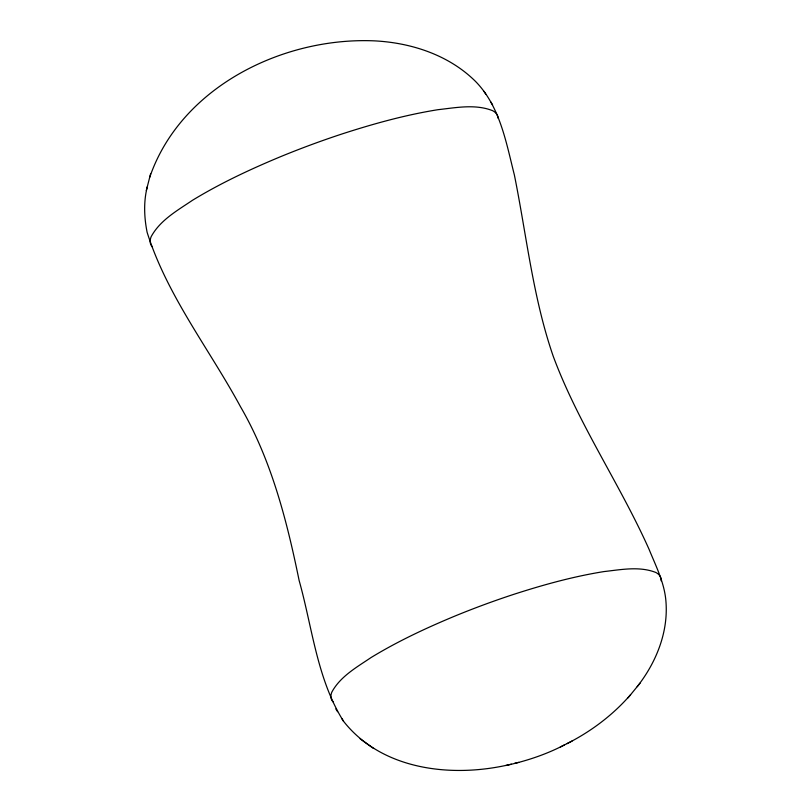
<?xml version="1.0" encoding="UTF-8"?>
<svg xmlns="http://www.w3.org/2000/svg" width="811" height="811" viewBox="0 0 811 811"><rect width="100%" height="100%" fill="white"/><g stroke="black" fill="none" stroke-linecap="round" stroke-linejoin="round"><path stroke-width="1.22" d="M147.278 186.783C143.496 201.675 144.135 217.328 147.115 232.311C167.086 295.63 209.096 348.74 240.411 406.564C271.442 460.06 286.82 520.449 299.137 580.534C312.336 627.461 317.02 679.212 343.529 721.263C382.457 770.866 453.623 778.144 511.356 764.175M149.711 177.305C180.731 86.949 282.978 36.86 374.5 40.864C411.359 42.74 449.081 55.067 475.662 81.556C500.083 106.565 506.135 142.472 514.387 175.034C526.603 235.585 532.969 297.698 553.254 356.333C578.314 423.869 619.705 483.66 649.033 549.24C656.038 566.433 664.787 583.403 666.003 602.259C668.244 632.864 655.876 662.952 637.182 686.694M146.315 190.544L150.623 173.716M567.001 743.646C590.996 731.522 612.964 715.018 630.593 694.692M628.008 697.876L640.082 683.126M505.8 765.513C525.984 761.134 545.783 754.625 564.132 745.076M560.32 747.022L572.1 741.041M514.569 763.364L518.726 762.37M360.125 738.801L373.577 748.482M490.756 101.922L492.581 104.832M484.025 91.359L485.819 94.228M335.825 708.936L337.558 711.703M341.816 718.536L343.529 721.263M661.117 580.808A209.998 38.989 -20.3 0 0 655.775 572.444C639.311 565.997 621.013 569.687 604.013 571.573C573.489 576.459 543.613 584.711 514.225 594.199A160.669 29.835 -20.3 0 0 454.292 616.319C425.714 628.221 397.583 641.389 371.124 657.508C356.83 667.179 340.458 676.323 331.922 691.945A209.998 38.989 -20.3 0 0 333.088 701.85M152.458 246.97A221.271 41.077 -20.3 0 1 151.231 236.538C160.223 220.075 177.477 210.434 192.531 200.256C220.41 183.266 250.062 169.387 280.17 156.847A169.296 31.426 -20.3 0 1 343.317 133.541C374.287 123.546 405.764 114.858 437.93 109.698C455.843 107.721 475.124 103.828 492.47 110.61A221.271 41.077 -20.3 0 1 498.106 118.224"/></g></svg>
